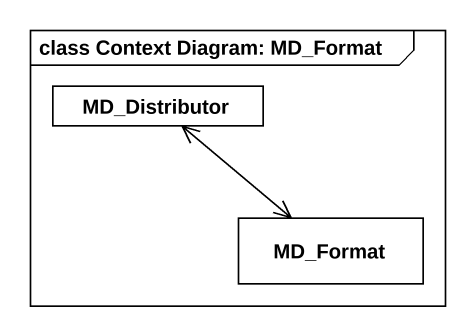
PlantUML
@startuml
mainframe class Context Diagram: MD_Format
hide circle
hide empty members
class MD_Distributor #FFFFFF
class MD_Format #FFFFFF
MD_Distributor <--> MD_Format
@enduml
